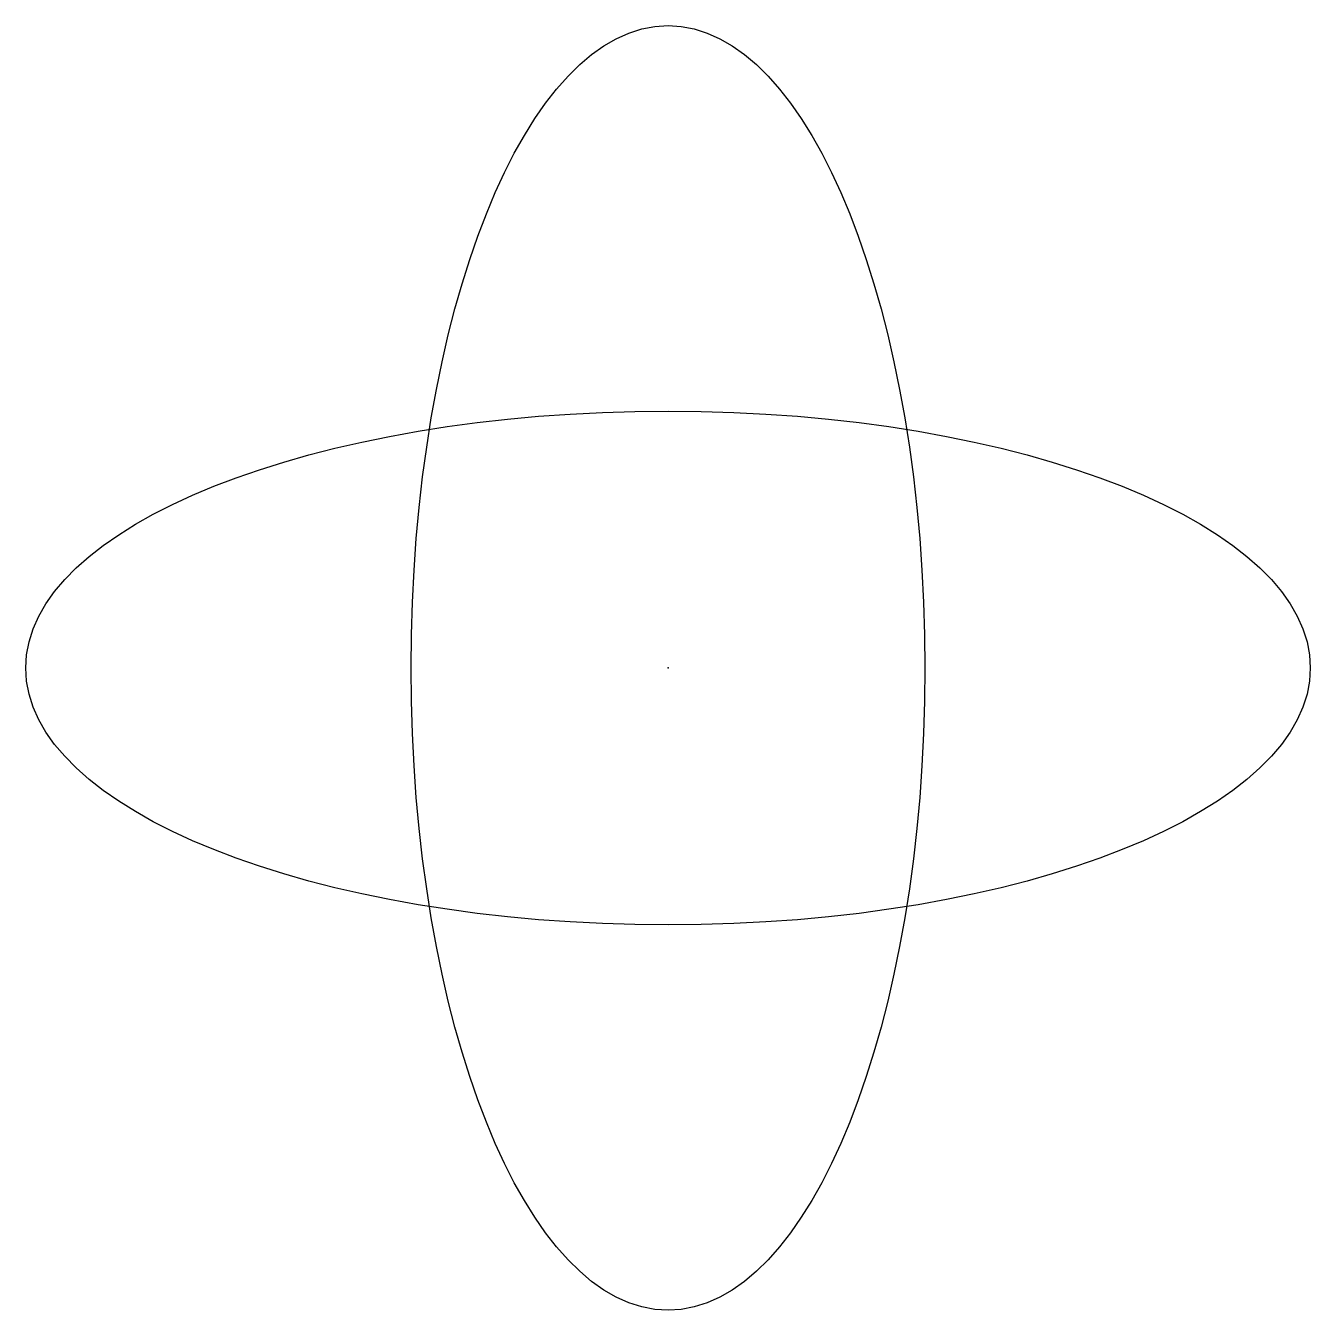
# Model space of a CAD drawing. Header units: metres. Extents: x -46499.3 to -46498.05, y 40190.52 to 40191.77.
import ezdxf

# ---------------------------------------------------------------- set-up
doc = ezdxf.new("R2010")
doc.units = ezdxf.units.M
doc.layers.add('GN_h_geod_toc', color=7, linetype='Continuous')

# ---------------------------------------------------------------- blocks, each defined once
blk = doc.blocks.new('110050')
for major_axis in [(0, 1.25), (1.25, 0)]:
    blk.add_ellipse((0, 0), major_axis=major_axis, ratio=0.4)
blk.add_point((0, 0))

msp = doc.modelspace()

# ---------------------------------------------------------------- block references
at = {"layer": 'GN_h_geod_toc', "xscale": 0.5, "yscale": 0.5, "zscale": 0.5}
msp.add_blockref('110050', (-46498.6754, 40191.1428), dxfattribs=at)

doc.saveas('drawing.dxf')
